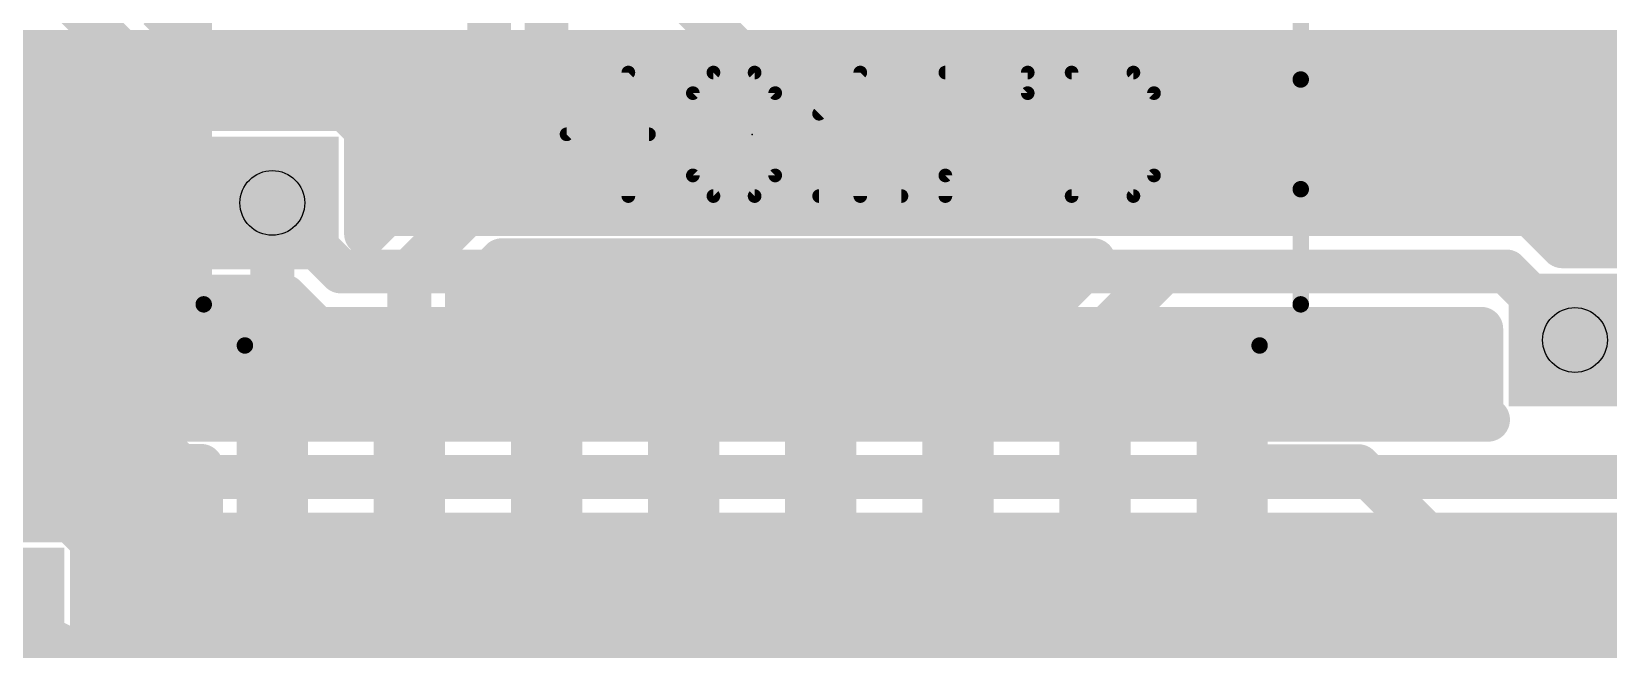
# Model space of a CAD drawing. Extents: x -4.6 to 54.3, y -4.7 to 51.3.
# Drawn here: x 19.36 to 33.97, y 16.82 to 22.54 of the extents above; entities that cross this region are included whole.
import ezdxf

# ---------------------------------------------------------------- set-up
doc = ezdxf.new("R2010")
doc.units = 0
for name, color, linetype in [('1', 22, 'CONTINUOUS'), ('16', 175, 'CONTINUOUS'), ('18', 82, 'CONTINUOUS'), ('21', 253, 'CONTINUOUS'), ('23', 7, 'CONTINUOUS'), ('27', 253, 'CONTINUOUS'), ('30', 253, 'CONTINUOUS'), ('31', 253, 'CONTINUOUS'), ('44', 253, 'CONTINUOUS')]:
    doc.layers.add(name, color=color, linetype=linetype)

# ---------------------------------------------------------------- blocks, each defined once
blk = doc.blocks.new('RECT')
blk.add_solid([(-0.5, -0.5), (0.5, -0.5), (-0.5, 0.5), (0.5, 0.5)])
blk = doc.blocks.new('SQUAREV')
blk.add_solid([(-0.5, -0.5), (0.5, -0.5), (-0.5, 0.5), (0.5, 0.5)])

msp = doc.modelspace()

# ---------------------------------------------------------------- linework, layer by layer
at = {"layer": '1', "const_width": 0.4064}
for points in [[(24.13, 24.6634), (24.13, 22.225)], [(23.5986, 23.3845), (23.5986, 22.0049)], [(19.685, 22.86), (20.32, 22.225)], [(20.8514, 22.4451), (20.5401, 22.7564)], [(25.4, 22.86), (26.035, 22.225)], [(20.8514, 21.7605), (20.8514, 22.4451)], [(17.3651, 22.3286), (19.4649, 22.3286)], [(19.4649, 22.3286), (19.7886, 22.0049)], [(20.8514, 22.352), (23.5986, 22.352)], [(20.32, 22.225), (20.32, 19.685)], [(24.13, 22.225), (24.765, 21.59)], [(26.035, 22.225), (37.465, 22.225)], [(19.7886, 22.0049), (19.7886, 19.4649)], [(23.5986, 22.0049), (24.1171, 21.4864)], [(17.0414, 21.9456), (19.7886, 21.9456)], [(20.8514, 21.9456), (23.6579, 21.9456)], [(20.9141, 21.8232), (20.8514, 21.7605)], [(22.2659, 21.8232), (20.9141, 21.8232)], [(22.4582, 21.6309), (22.2659, 21.8232)], [(22.4582, 20.6697), (22.4582, 21.6309)], [(24.765, 21.59), (38.1, 21.59)], [(17.778, 21.5392), (19.7886, 21.5392)], [(22.4582, 21.5392), (24.0643, 21.5392)], [(23.2749, 21.4864), (22.4582, 20.6697)], [(24.1171, 21.4864), (23.2749, 21.4864)], [(17.778, 21.1328), (19.7886, 21.1328)], [(22.4582, 21.1328), (22.9213, 21.1328)], [(21.59, 20.955), (21.59, 19.05)], [(23.495, 20.955), (22.86, 20.32)], [(35.56, 20.955), (23.495, 20.955)], [(17.778, 20.7264), (19.7886, 20.7264)], [(22.4582, 20.7264), (22.5149, 20.7264)], [(23.3914, 20.0999), (23.7151, 20.4236)], [(23.7151, 20.4236), (29.1971, 20.4236)], [(29.1971, 20.4236), (28.6786, 19.9051)], [(17.778, 20.32), (19.7886, 20.32)], [(22.86, 20.32), (22.86, 18.5166)], [(23.6115, 20.32), (29.0935, 20.32)], [(29.21, 19.685), (29.845, 20.32)], [(29.845, 20.32), (33.02, 20.32)], [(33.02, 20.32), (33.655, 19.685)], [(23.3914, 19.7955), (23.3914, 20.0999)], [(17.778, 19.9136), (19.7886, 19.9136)], [(23.3914, 19.9136), (26.2039, 19.9136)], [(23.6639, 19.8608), (23.495, 19.6919)], [(24.5961, 19.8608), (23.6639, 19.8608)], [(24.765, 19.6919), (24.5961, 19.8608)], [(24.9339, 19.8608), (24.765, 19.6919)], [(25.8661, 19.8608), (24.9339, 19.8608)], [(25.9914, 19.7355), (25.8661, 19.8608)], [(26.0922, 19.8552), (26.0172, 19.7802)], [(26.1842, 19.9083), (26.0922, 19.8552)], [(26.2867, 19.9358), (26.1842, 19.9083)], [(26.67, 19.9358), (26.2867, 19.9358)], [(27.0533, 19.9358), (26.67, 19.9358)], [(26.67, 19.9358), (26.67, 18.5166)], [(26.67, 18.5166), (26.67, 19.9358)], [(26.67, 19.9136), (26.67, 19.9136)], [(27.1558, 19.9083), (27.0533, 19.9358)], [(27.1361, 19.9136), (28.6871, 19.9136)], [(27.2478, 19.8552), (27.1558, 19.9083)], [(27.3228, 19.7802), (27.2478, 19.8552)], [(27.4739, 19.8608), (27.3486, 19.7355)], [(28.4061, 19.8608), (27.4739, 19.8608)], [(28.575, 19.6919), (28.4061, 19.8608)], [(28.6786, 19.9051), (28.6786, 19.7955)], [(20.32, 19.685), (20.955, 19.05)], [(23.495, 19.6919), (23.3914, 19.7955)], [(26.0172, 19.7802), (25.9914, 19.7355)], [(27.3486, 19.7355), (27.3228, 19.7802)], [(28.6786, 19.7955), (28.575, 19.6919)], [(29.21, 18.5166), (29.21, 19.685)], [(17.778, 19.5072), (19.7886, 19.5072)], [(19.7886, 19.4649), (20.4236, 18.8299)], [(26.67, 19.5072), (26.67, 19.5072)], [(17.6764, 19.1008), (20.1527, 19.1008)], [(26.67, 19.1008), (26.67, 19.1008)], [(20.955, 19.05), (21.59, 19.05)], [(21.59, 19.05), (21.59, 18.5166)], [(20.4236, 18.8299), (20.7349, 18.5186)], [(17.6764, 18.6944), (20.5591, 18.6944)], [(26.67, 18.6944), (26.67, 18.6944)], [(20.7349, 18.5186), (20.9316, 18.5186)], [(20.9316, 18.5186), (20.9316, 17.3647)], [(26.67, 17.0974), (26.67, 18.5166)], [(26.67, 18.5166), (26.67, 18.5166)], [(26.67, 18.5166), (26.67, 17.0974)], [(26.67, 18.5166), (26.67, 18.5166)], [(27.94, 18.5166), (27.94, 17.145)], [(30.48, 18.5166), (31.115, 18.5166)], [(31.115, 18.5166), (31.6484, 18.5166)], [(31.2166, 18.415), (31.115, 18.5166)], [(31.6484, 18.5166), (32.385, 17.78)], [(38.1, 18.415), (31.2166, 18.415)], [(17.6764, 18.288), (20.9316, 18.288)], [(26.67, 18.288), (26.67, 18.288)], [(19.7259, 18.0132), (18.3741, 18.0132)], [(19.9182, 17.8209), (19.7259, 18.0132)], [(19.8575, 17.8816), (20.9316, 17.8816)], [(19.9182, 17.305), (19.9182, 17.8209)], [(26.67, 17.8816), (26.67, 17.8816)], [(31.1384, 17.3647), (31.1384, 17.8836)], [(31.1384, 17.8836), (31.5299, 17.8836)], [(31.1384, 17.8816), (31.5319, 17.8816)], [(31.5299, 17.8836), (31.8536, 17.5599)], [(32.385, 17.78), (32.385, 15.45)], [(32.9164, 16.4327), (32.9164, 17.8836)], [(32.9164, 17.8836), (38.3201, 17.8836)], [(32.9164, 17.8816), (39.8325, 17.8816)], [(19.9182, 17.4752), (20.9316, 17.4752)], [(26.67, 17.4752), (26.67, 17.4752)], [(31.1384, 17.4752), (31.8536, 17.4752)], [(31.8536, 17.5599), (31.8536, 16.4327)], [(32.9164, 17.4752), (35.1387, 17.4752)], [(20.9316, 17.3647), (21.1239, 17.1724)], [(22.0561, 17.1724), (22.225, 17.3413)], [(22.225, 17.3413), (22.3939, 17.1724)], [(23.3261, 17.1724), (23.495, 17.3413)], [(23.495, 17.3413), (23.6639, 17.1724)], [(24.5961, 17.1724), (24.765, 17.3413)], [(24.765, 17.3413), (24.9339, 17.1724)], [(28.4714, 17.2377), (28.575, 17.3413)], [(28.575, 17.3413), (28.7439, 17.1724)], [(29.6761, 17.1724), (29.845, 17.3413)], [(29.845, 17.3413), (30.0139, 17.1724)], [(30.9461, 17.1724), (31.1384, 17.3647)], [(20.4454, 17.0414), (19.9182, 17.305)], [(25.8661, 17.1724), (25.9914, 17.2977)], [(25.9914, 17.2977), (26.0172, 17.253)], [(26.0172, 17.253), (26.0922, 17.178)], [(26.0922, 17.178), (26.1842, 17.1249)], [(28.4714, 16.9249), (28.4714, 17.2377)], [(20.32, 16.51), (19.05, 17.145)], [(20.3906, 17.0688), (27.1123, 17.0688)], [(27.0849, 17.0414), (20.4454, 17.0414)], [(21.1239, 17.1724), (22.0561, 17.1724)], [(22.3939, 17.1724), (23.3261, 17.1724)], [(23.6639, 17.1724), (24.5961, 17.1724)], [(24.9339, 17.1724), (25.8661, 17.1724)], [(26.1842, 17.1249), (26.2867, 17.0974)], [(26.2867, 17.0974), (26.67, 17.0974)], [(26.67, 17.0974), (27.0533, 17.0974)], [(27.0533, 17.0974), (27.1558, 17.1249)], [(27.1855, 17.142), (27.0849, 17.0414)], [(27.1558, 17.1249), (27.1855, 17.142)], [(27.94, 17.145), (27.305, 16.51)], [(28.4714, 17.0688), (31.8536, 17.0688)], [(28.7439, 17.1724), (29.6761, 17.1724)], [(30.0139, 17.1724), (30.9461, 17.1724)], [(32.9164, 17.0688), (34.7323, 17.0688)], [(27.8364, 16.2899), (28.4714, 16.9249)], [(28.2089, 16.6624), (31.8536, 16.6624)], [(32.9164, 16.6624), (34.3936, 16.6624)]]:
    msp.add_lwpolyline(points, dxfattribs=at)
at = {"layer": '1', "const_width": 0.2032}
for points in [[(20.953, 22.4451, 1), (20.7498, 22.4451)], [(19.5367, 22.4004, 1), (19.393, 22.2568)], [(19.4649, 22.227, 1), (19.4649, 22.4302)], [(20.8514, 22.4536, 1), (20.8514, 22.2504)], [(20.7796, 22.3733, 1), (20.9232, 22.517)], [(23.5986, 22.2504, 1), (23.5986, 22.4536)], [(20.4216, 22.225, 1), (20.2184, 22.225)], [(20.2482, 22.1532, 1), (20.3918, 22.2968)], [(24.2018, 22.2968, 1), (24.0582, 22.1532)], [(26.035, 22.3266, 1), (26.035, 22.1234)], [(25.9632, 22.1532, 1), (26.1068, 22.2968)], [(19.8902, 22.0049, 1), (19.687, 22.0049)], [(23.6704, 22.0767, 1), (23.5268, 21.933)], [(24.0284, 22.225, 1), (24.2316, 22.225)], [(19.7168, 21.933, 1), (19.8604, 22.0767)], [(19.7886, 21.844, 1), (19.7886, 22.0472)], [(20.8514, 22.0472, 1), (20.8514, 21.844)], [(23.497, 22.0049, 1), (23.7002, 22.0049)], [(23.6579, 21.844, 1), (23.6579, 22.0472)], [(20.7796, 21.8324, 1), (20.9232, 21.6887)], [(20.9141, 21.9248, 1), (20.9141, 21.7216)], [(20.9859, 21.7514, 1), (20.8422, 21.895)], [(22.3378, 21.895, 1), (22.1941, 21.7514)], [(22.2659, 21.7216, 1), (22.2659, 21.9248)], [(20.7498, 21.7605, 1), (20.953, 21.7605)], [(22.5598, 21.6309, 1), (22.3566, 21.6309)], [(22.3864, 21.5591, 1), (22.53, 21.7028)], [(24.765, 21.6916, 1), (24.765, 21.4884)], [(24.6932, 21.5182, 1), (24.8368, 21.6618)], [(19.7886, 21.4376, 1), (19.7886, 21.6408)], [(22.4582, 21.6408, 1), (22.4582, 21.4376)], [(23.2749, 21.588, 1), (23.2749, 21.3848)], [(23.3467, 21.4146, 1), (23.203, 21.5582)], [(24.0452, 21.4146, 1), (24.1889, 21.5582)], [(24.0643, 21.4376, 1), (24.0643, 21.6408)], [(24.1171, 21.3848, 1), (24.1171, 21.588)], [(19.7886, 21.0312, 1), (19.7886, 21.2344)], [(22.4582, 21.2344, 1), (22.4582, 21.0312)], [(22.9213, 21.0312, 1), (22.9213, 21.2344)], [(21.6916, 20.955, 1), (21.4884, 20.955)], [(23.495, 21.0566, 1), (23.495, 20.8534)], [(23.5668, 20.8832, 1), (23.4232, 21.0268)], [(19.7886, 20.6248, 1), (19.7886, 20.828)], [(22.4582, 20.828, 1), (22.4582, 20.6248)], [(22.5149, 20.6248, 1), (22.5149, 20.828)], [(22.3566, 20.6697, 1), (22.5598, 20.6697)], [(22.3864, 20.7415, 1), (22.53, 20.5979)], [(23.7151, 20.5252, 1), (23.7151, 20.322)], [(23.787, 20.3518, 1), (23.6433, 20.4954)], [(29.2689, 20.3518, 1), (29.1252, 20.4954)], [(29.1971, 20.322, 1), (29.1971, 20.5252)], [(19.7886, 20.2184, 1), (19.7886, 20.4216)], [(22.9616, 20.32, 1), (22.7584, 20.32)], [(22.7882, 20.3918, 1), (22.9318, 20.2482)], [(23.6115, 20.4216, 1), (23.6115, 20.2184)], [(29.0935, 20.2184, 1), (29.0935, 20.4216)], [(29.845, 20.4216, 1), (29.845, 20.2184)], [(29.9168, 20.2482, 1), (29.7732, 20.3918)], [(33.0918, 20.3918, 1), (32.9482, 20.2482)], [(33.02, 20.2184, 1), (33.02, 20.4216)], [(23.493, 20.0999, 1), (23.2898, 20.0999)], [(23.3196, 20.1717, 1), (23.4632, 20.028)], [(19.7886, 19.812, 1), (19.7886, 20.0152)], [(23.3914, 20.0152, 1), (23.3914, 19.812)], [(23.6639, 19.9624, 1), (23.6639, 19.7592)], [(23.7357, 19.789, 1), (23.592, 19.9326)], [(24.668, 19.9326, 1), (24.5243, 19.789)], [(24.5961, 19.7592, 1), (24.5961, 19.9624)], [(24.9339, 19.9624, 1), (24.9339, 19.7592)], [(25.0057, 19.789, 1), (24.862, 19.9326)], [(25.938, 19.9326, 1), (25.7943, 19.789)], [(25.8661, 19.7592, 1), (25.8661, 19.9624)], [(26.0414, 19.9432, 1), (26.143, 19.7672)], [(26.1641, 19.7834, 1), (26.0204, 19.9271)], [(26.1579, 20.0065, 1), (26.2105, 19.8102)], [(26.235, 19.8203, 1), (26.1334, 19.9963)], [(26.2867, 20.0374, 1), (26.2867, 19.8342)], [(26.2039, 19.812, 1), (26.2039, 20.0152)], [(26.313, 19.8377, 1), (26.2604, 20.0339)], [(26.67, 20.0374, 1), (26.67, 19.8342)], [(26.7716, 19.9358, 1), (26.5684, 19.9358)], [(26.7716, 19.9358, 1), (26.5684, 19.9358)], [(26.67, 20.0152, 1), (26.67, 19.812)], [(26.67, 19.8342, 1), (26.67, 20.0374)], [(26.67, 19.812, 1), (26.67, 20.0152)], [(27.0796, 20.0339, 1), (27.027, 19.8377)], [(27.1361, 20.0152, 1), (27.1361, 19.812)], [(27.0533, 19.8342, 1), (27.0533, 20.0374)], [(27.2066, 19.9963, 1), (27.105, 19.8203)], [(27.1295, 19.8102, 1), (27.1821, 20.0065)], [(27.3196, 19.9271, 1), (27.1759, 19.7834)], [(27.197, 19.7672, 1), (27.2986, 19.9432)], [(27.4739, 19.9624, 1), (27.4739, 19.7592)], [(27.5457, 19.789, 1), (27.402, 19.9326)], [(28.478, 19.9326, 1), (28.3343, 19.789)], [(28.4061, 19.7592, 1), (28.4061, 19.9624)], [(28.7802, 19.9051, 1), (28.577, 19.9051)], [(28.6068, 19.977, 1), (28.7504, 19.8333)], [(28.6871, 19.812, 1), (28.6871, 20.0152)], [(20.3918, 19.7568, 1), (20.2482, 19.6132)], [(23.4632, 19.8674, 1), (23.3196, 19.7237)], [(23.2898, 19.7955, 1), (23.493, 19.7955)], [(23.4232, 19.7638, 1), (23.5668, 19.6201)], [(23.4232, 19.6201, 1), (23.5668, 19.7638)], [(24.6932, 19.7638, 1), (24.8368, 19.6201)], [(24.6932, 19.6201, 1), (24.8368, 19.7638)], [(25.9034, 19.7863, 1), (26.0794, 19.6847)], [(25.9453, 19.852, 1), (26.089, 19.7083)], [(25.9196, 19.6637, 1), (26.0632, 19.8074)], [(26.1051, 19.7294, 1), (25.9292, 19.831)], [(27.4108, 19.831, 1), (27.2348, 19.7294)], [(27.2768, 19.8074, 1), (27.4204, 19.6637)], [(27.251, 19.7083, 1), (27.3947, 19.852)], [(27.2606, 19.6847, 1), (27.4366, 19.7863)], [(28.5032, 19.7638, 1), (28.6468, 19.6201)], [(28.5032, 19.6201, 1), (28.6468, 19.7638)], [(28.577, 19.7955, 1), (28.7802, 19.7955)], [(28.7504, 19.7237, 1), (28.6068, 19.8674)], [(29.3116, 19.685, 1), (29.1084, 19.685)], [(20.2184, 19.685, 1), (20.4216, 19.685)], [(29.1382, 19.7568, 1), (29.2818, 19.6132)], [(33.5832, 19.6132, 1), (33.7268, 19.7568)], [(19.8604, 19.5367, 1), (19.7168, 19.393)], [(19.7886, 19.4056, 1), (19.7886, 19.6088)], [(26.67, 19.6088, 1), (26.67, 19.4056)], [(26.67, 19.4056, 1), (26.67, 19.6088)], [(19.687, 19.4649, 1), (19.8902, 19.4649)], [(20.1527, 18.9992, 1), (20.1527, 19.2024)], [(26.67, 19.2024, 1), (26.67, 18.9992)], [(26.67, 18.9992, 1), (26.67, 19.2024)], [(20.955, 19.1516, 1), (20.955, 18.9484)], [(20.8832, 18.9782, 1), (21.0268, 19.1218)], [(21.6916, 19.05, 1), (21.4884, 19.05)], [(21.4884, 19.05, 1), (21.6916, 19.05)], [(21.59, 18.9484, 1), (21.59, 19.1516)], [(20.4954, 18.9017, 1), (20.3518, 18.758)], [(20.3518, 18.758, 1), (20.4954, 18.9017)], [(20.5591, 18.5928, 1), (20.5591, 18.796)], [(26.67, 18.796, 1), (26.67, 18.5928)], [(26.67, 18.5928, 1), (26.67, 18.796)], [(20.7349, 18.6202, 1), (20.7349, 18.417)], [(21.0332, 18.5186, 1), (20.83, 18.5186)], [(20.9316, 18.417, 1), (20.9316, 18.6202)], [(26.7716, 18.5166, 1), (26.5684, 18.5166)], [(26.67, 18.6182, 1), (26.67, 18.415)], [(26.7716, 18.5166, 1), (26.5684, 18.5166)], [(26.67, 18.6182, 1), (26.67, 18.415)], [(26.67, 18.415, 1), (26.67, 18.6182)], [(26.67, 18.415, 1), (26.67, 18.6182)], [(28.0416, 18.5166, 1), (27.8384, 18.5166)], [(30.48, 18.6182, 1), (30.48, 18.415)], [(31.115, 18.6182, 1), (31.115, 18.415)], [(31.1868, 18.5884, 1), (31.0432, 18.4448)], [(31.115, 18.415, 1), (31.115, 18.6182)], [(31.7202, 18.5884, 1), (31.5766, 18.4448)], [(31.6484, 18.415, 1), (31.6484, 18.6182)], [(20.663, 18.4468, 1), (20.8067, 18.5904)], [(21.4884, 18.5166, 1), (21.6916, 18.5166)], [(22.7584, 18.5166, 1), (22.9616, 18.5166)], [(26.5684, 18.5166, 1), (26.7716, 18.5166)], [(26.5684, 18.5166, 1), (26.7716, 18.5166)], [(29.1084, 18.5166, 1), (29.3116, 18.5166)], [(31.2166, 18.5166, 1), (31.2166, 18.3134)], [(31.1448, 18.3432, 1), (31.2884, 18.4868)], [(20.9316, 18.1864, 1), (20.9316, 18.3896)], [(26.67, 18.3896, 1), (26.67, 18.1864)], [(26.67, 18.1864, 1), (26.67, 18.3896)], [(19.7978, 18.085, 1), (19.6541, 17.9414)], [(19.7259, 17.9116, 1), (19.7259, 18.1148)], [(19.8575, 17.9832, 1), (19.8575, 17.78)], [(20.0198, 17.8209, 1), (19.8166, 17.8209)], [(19.8464, 17.7491, 1), (19.99, 17.8928)], [(20.9316, 17.78, 1), (20.9316, 17.9832)], [(26.67, 17.9832, 1), (26.67, 17.78)], [(26.67, 17.78, 1), (26.67, 17.9832)], [(31.24, 17.8836, 1), (31.0368, 17.8836)], [(31.1384, 17.9852, 1), (31.1384, 17.782)], [(31.1384, 17.9832, 1), (31.1384, 17.78)], [(31.6017, 17.9554, 1), (31.458, 17.8118)], [(31.5299, 17.782, 1), (31.5299, 17.9852)], [(31.5319, 17.78, 1), (31.5319, 17.9832)], [(32.4866, 17.78, 1), (32.2834, 17.78)], [(33.018, 17.8836, 1), (32.8148, 17.8836)], [(32.9164, 17.9852, 1), (32.9164, 17.782)], [(32.9164, 17.9832, 1), (32.9164, 17.78)], [(32.3132, 17.7082, 1), (32.4568, 17.8518)], [(19.9182, 17.5768, 1), (19.9182, 17.3736)], [(20.9316, 17.3736, 1), (20.9316, 17.5768)], [(26.67, 17.5768, 1), (26.67, 17.3736)], [(26.67, 17.3736, 1), (26.67, 17.5768)], [(31.1384, 17.5768, 1), (31.1384, 17.3736)], [(31.9552, 17.5599, 1), (31.752, 17.5599)], [(31.7818, 17.488, 1), (31.9254, 17.6317)], [(31.8536, 17.3736, 1), (31.8536, 17.5768)], [(32.9164, 17.5768, 1), (32.9164, 17.3736)], [(21.0034, 17.4365, 1), (20.8598, 17.2928)], [(22.2968, 17.4131, 1), (22.1532, 17.2694)], [(22.2968, 17.2694, 1), (22.1532, 17.4131)], [(23.5668, 17.4131, 1), (23.4232, 17.2694)], [(23.5668, 17.2694, 1), (23.4232, 17.4131)], [(24.8368, 17.4131, 1), (24.6932, 17.2694)], [(24.8368, 17.2694, 1), (24.6932, 17.4131)], [(28.6468, 17.4131, 1), (28.5032, 17.2694)], [(28.6468, 17.2694, 1), (28.5032, 17.4131)], [(29.9168, 17.4131, 1), (29.7732, 17.2694)], [(29.9168, 17.2694, 1), (29.7732, 17.4131)], [(31.2102, 17.2928, 1), (31.0666, 17.4365)], [(19.9636, 17.3959, 1), (19.8728, 17.2141)], [(19.8166, 17.305, 1), (20.0198, 17.305)], [(20.83, 17.3647, 1), (21.0332, 17.3647)], [(26.0794, 17.3485, 1), (25.9034, 17.2469)], [(26.089, 17.3249, 1), (25.9453, 17.1812)], [(26.0632, 17.2258, 1), (25.9196, 17.3695)], [(25.9292, 17.2022, 1), (26.1051, 17.3038)], [(26.143, 17.2659, 1), (26.0414, 17.09)], [(28.573, 17.2377, 1), (28.3698, 17.2377)], [(28.3996, 17.3095, 1), (28.5432, 17.1658)], [(31.0368, 17.3647, 1), (31.24, 17.3647)], [(20.3906, 17.1704, 1), (20.3906, 16.9672)], [(20.4454, 17.143, 1), (20.4454, 16.9398)], [(20.4, 16.9505, 1), (20.4909, 17.1323)], [(21.1239, 17.274, 1), (21.1239, 17.0708)], [(21.052, 17.1006, 1), (21.1957, 17.2442)], [(21.9843, 17.2442, 1), (22.128, 17.1006)], [(22.0561, 17.0708, 1), (22.0561, 17.274)], [(22.3939, 17.274, 1), (22.3939, 17.0708)], [(22.322, 17.1006, 1), (22.4657, 17.2442)], [(23.2543, 17.2442, 1), (23.398, 17.1006)], [(23.3261, 17.0708, 1), (23.3261, 17.274)], [(23.6639, 17.274, 1), (23.6639, 17.0708)], [(23.592, 17.1006, 1), (23.7357, 17.2442)], [(24.5243, 17.2442, 1), (24.668, 17.1006)], [(24.5961, 17.0708, 1), (24.5961, 17.274)], [(24.9339, 17.274, 1), (24.9339, 17.0708)], [(24.862, 17.1006, 1), (25.0057, 17.2442)], [(25.7943, 17.2442, 1), (25.938, 17.1006)], [(25.8661, 17.0708, 1), (25.8661, 17.274)], [(26.0204, 17.1061, 1), (26.1641, 17.2498)], [(26.2105, 17.223, 1), (26.1579, 17.0267)], [(26.1334, 17.0369, 1), (26.235, 17.2129)], [(26.2867, 17.199, 1), (26.2867, 16.9958)], [(26.2604, 16.9993, 1), (26.313, 17.1955)], [(26.67, 17.199, 1), (26.67, 16.9958)], [(26.67, 16.9958, 1), (26.67, 17.199)], [(27.027, 17.1955, 1), (27.0796, 16.9993)], [(27.0533, 16.9958, 1), (27.0533, 17.199)], [(27.105, 17.2129, 1), (27.2066, 17.0369)], [(27.0849, 16.9398, 1), (27.0849, 17.143)], [(27.1123, 16.9672, 1), (27.1123, 17.1704)], [(27.2573, 17.0702, 1), (27.1137, 17.2139)], [(27.1821, 17.0267, 1), (27.1295, 17.223)], [(27.2363, 17.054, 1), (27.1347, 17.23)], [(27.8384, 17.145, 1), (28.0416, 17.145)], [(28.0118, 17.0732, 1), (27.8682, 17.2168)], [(28.4714, 17.1704, 1), (28.4714, 16.9672)], [(28.7439, 17.274, 1), (28.7439, 17.0708)], [(28.672, 17.1006, 1), (28.8157, 17.2442)], [(29.6043, 17.2442, 1), (29.748, 17.1006)], [(29.6761, 17.0708, 1), (29.6761, 17.274)], [(30.0139, 17.274, 1), (30.0139, 17.0708)], [(29.942, 17.1006, 1), (30.0857, 17.2442)], [(30.8743, 17.2442, 1), (31.018, 17.1006)], [(30.9461, 17.0708, 1), (30.9461, 17.274)], [(31.8536, 16.9672, 1), (31.8536, 17.1704)], [(32.9164, 17.1704, 1), (32.9164, 16.9672)], [(26.5684, 17.0974, 1), (26.7716, 17.0974)], [(26.5684, 17.0974, 1), (26.7716, 17.0974)], [(27.013, 17.1132, 1), (27.1567, 16.9696)], [(28.5432, 16.853, 1), (28.3996, 16.9967)], [(28.3698, 16.9249, 1), (28.573, 16.9249)], [(28.2089, 16.764, 1), (28.2089, 16.5608)], [(31.8536, 16.5608, 1), (31.8536, 16.764)], [(32.9164, 16.764, 1), (32.9164, 16.5608)]]:
    msp.add_lwpolyline(points, format="xyb", dxfattribs=at)
at = {"layer": '16', "const_width": 0.4064}
for points in [[(6.8814, 22.352), (36.2986, 22.352)], [(6.8814, 21.9456), (36.2986, 21.9456)], [(20.9141, 21.8232), (20.7218, 21.6309)], [(22.2659, 21.8232), (20.9141, 21.8232)], [(22.4582, 21.6309), (22.2659, 21.8232)], [(20.7218, 21.6309), (20.7218, 20.2791)], [(22.4582, 20.8514), (22.4582, 21.6309)], [(6.8814, 21.5392), (20.7218, 21.5392)], [(22.4582, 21.5392), (36.2986, 21.5392)], [(6.8814, 21.1328), (20.7218, 21.1328)], [(22.4582, 21.1328), (36.2986, 21.1328)], [(22.225, 20.32), (21.59, 20.955)], [(33.2401, 20.8514), (22.4582, 20.8514)], [(33.5383, 20.5532), (33.2401, 20.8514)], [(6.8814, 20.7264), (20.7218, 20.7264)], [(33.3651, 20.7264), (36.2986, 20.7264)], [(34.3309, 20.5532), (33.5383, 20.5532)], [(6.8814, 20.32), (20.7218, 20.32)], [(20.7218, 20.2791), (20.9141, 20.0868)], [(33.02, 20.32), (22.225, 20.32)], [(33.655, 19.685), (33.02, 20.32)], [(20.9141, 20.0868), (21.7067, 20.0868)], [(21.7067, 20.0868), (22.0049, 19.7886)], [(6.8814, 19.9136), (21.8799, 19.9136)], [(22.0049, 19.7886), (32.7868, 19.7886)], [(32.7868, 19.7886), (32.7868, 19.0091)], [(6.8814, 19.5072), (32.7868, 19.5072)], [(6.8814, 19.1008), (32.7868, 19.1008)], [(32.8495, 18.9464), (13.7499, 18.9464)], [(32.7868, 19.0091), (32.8495, 18.9464)], [(13.97, 18.415), (37.465, 18.415)], [(19.9182, 17.8209), (19.8555, 17.8836)], [(19.8555, 17.8836), (37.6851, 17.8836)], [(19.8575, 17.8816), (39.8325, 17.8816)], [(19.9182, 16.4691), (19.9182, 17.8209)], [(19.9182, 17.4752), (39.7718, 17.4752)], [(19.9182, 17.0688), (39.7718, 17.0688)], [(19.9182, 16.6624), (39.7718, 16.6624)]]:
    msp.add_lwpolyline(points, dxfattribs=at)
at = {"layer": '16', "const_width": 0.2032}
for points in [[(20.9141, 21.9248, 1), (20.9141, 21.7216)], [(20.9859, 21.7514, 1), (20.8422, 21.895)], [(22.3378, 21.895, 1), (22.1941, 21.7514)], [(22.2659, 21.7216, 1), (22.2659, 21.9248)], [(20.8234, 21.6309, 1), (20.6202, 21.6309)], [(20.65, 21.7028, 1), (20.7936, 21.5591)], [(22.5598, 21.6309, 1), (22.3566, 21.6309)], [(22.3864, 21.5591, 1), (22.53, 21.7028)], [(20.7218, 21.4376, 1), (20.7218, 21.6408)], [(22.4582, 21.6408, 1), (22.4582, 21.4376)], [(20.7218, 21.0312, 1), (20.7218, 21.2344)], [(22.4582, 21.2344, 1), (22.4582, 21.0312)], [(21.6618, 21.0268, 1), (21.5182, 20.8832)], [(22.4582, 20.953, 1), (22.4582, 20.7498)], [(33.312, 20.9232, 1), (33.1683, 20.7796)], [(33.2401, 20.7498, 1), (33.2401, 20.953)], [(20.7218, 20.6248, 1), (20.7218, 20.828)], [(22.3566, 20.8514, 1), (22.5598, 20.8514)], [(33.3651, 20.828, 1), (33.3651, 20.6248)], [(33.5383, 20.6548, 1), (33.5383, 20.4516)], [(33.4665, 20.4814, 1), (33.6102, 20.625)], [(20.7936, 20.3509, 1), (20.65, 20.2072)], [(20.7218, 20.2184, 1), (20.7218, 20.4216)], [(22.225, 20.4216, 1), (22.225, 20.2184)], [(22.1532, 20.2482, 1), (22.2968, 20.3918)], [(33.0918, 20.3918, 1), (32.9482, 20.2482)], [(33.02, 20.2184, 1), (33.02, 20.4216)], [(20.6202, 20.2791, 1), (20.8234, 20.2791)], [(20.9141, 20.1884, 1), (20.9141, 19.9852)], [(20.8422, 20.015, 1), (20.9859, 20.1586)], [(21.7785, 20.1586, 1), (21.6348, 20.015)], [(21.7067, 19.9852, 1), (21.7067, 20.1884)], [(21.8799, 19.812, 1), (21.8799, 20.0152)], [(22.0049, 19.8902, 1), (22.0049, 19.687)], [(21.933, 19.7168, 1), (22.0767, 19.8604)], [(32.8884, 19.7886, 1), (32.6852, 19.7886)], [(32.7868, 19.687, 1), (32.7868, 19.8902)], [(33.5832, 19.6132, 1), (33.7268, 19.7568)], [(32.7868, 19.4056, 1), (32.7868, 19.6088)], [(32.7868, 18.9992, 1), (32.7868, 19.2024)], [(32.8586, 19.0809, 1), (32.715, 18.9372)], [(32.8495, 18.8448, 1), (32.8495, 19.048)], [(32.6852, 19.0091, 1), (32.8884, 19.0091)], [(32.7776, 18.8746, 1), (32.9213, 19.0182)], [(19.8555, 17.9852, 1), (19.8555, 17.782)], [(19.9274, 17.9554, 1), (19.7837, 17.8118)], [(19.8575, 17.9832, 1), (19.8575, 17.78)], [(20.0198, 17.8209, 1), (19.8166, 17.8209)], [(19.8464, 17.7491, 1), (19.99, 17.8928)], [(19.9182, 17.5768, 1), (19.9182, 17.3736)], [(19.9182, 17.1704, 1), (19.9182, 16.9672)], [(19.9182, 16.764, 1), (19.9182, 16.5608)]]:
    msp.add_lwpolyline(points, format="xyb", dxfattribs=at)
at = {"layer": '21', "const_width": 0.1524}
for points in [[(20.955, 23.1648), (20.955, 20.0152)], [(31.115, 22.098), (31.115, 23.1648)], [(31.115, 21.082), (31.115, 22.098)], [(31.115, 20.0152), (31.115, 21.082)], [(21.336, 19.6342), (30.734, 19.6342)]]:
    msp.add_lwpolyline(points, dxfattribs=at)
at = {"layer": '21'}
for points, const_width in [([(31.115, 22.098, 1), (31.115, 21.082)], 0.1524), ([(31.1531, 22.098, 1), (31.0769, 22.098)], 0.0762), ([(31.0769, 22.098, 1), (31.1531, 22.098)], 0.0762), ([(31.115, 22.0599, 1), (31.115, 22.1361)], 0.0762), ([(31.1531, 21.082, 1), (31.0769, 21.082)], 0.0762), ([(31.0769, 21.082, 1), (31.1531, 21.082)], 0.0762), ([(31.115, 21.0439, 1), (31.115, 21.1201)], 0.0762), ([(20.955, 20.0152, 0.4142), (21.336, 19.6342)], 0.1524), ([(20.9931, 20.0152, 1), (20.9169, 20.0152)], 0.0762), ([(20.9169, 20.0152, 1), (20.9931, 20.0152)], 0.0762), ([(30.734, 19.6342, 0.4142), (31.115, 20.0152)], 0.1524), ([(31.1531, 20.0152, 1), (31.0769, 20.0152)], 0.0762), ([(31.0769, 20.0152, 1), (31.1531, 20.0152)], 0.0762), ([(21.336, 19.6723, 1), (21.336, 19.5961)], 0.0762), ([(21.336, 19.5961, 1), (21.336, 19.6723)], 0.0762), ([(30.734, 19.6723, 1), (30.734, 19.5961)], 0.0762), ([(30.734, 19.5961, 1), (30.734, 19.6723)], 0.0762)]:
    msp.add_lwpolyline(points, format="xyb", dxfattribs=dict(at, const_width=const_width))
at = {"layer": '23'}
msp.add_point((26.035, 21.59), dxfattribs=at)
at = {"layer": '27', "const_width": 0.127}
for points in [[(24.8875, 22.1625), (24.3155, 21.5905)], [(24.8875, 21.0185), (24.8875, 22.1625)], [(25.4849, 21.9718), (25.6756, 22.1625)], [(25.6756, 22.1625), (26.0569, 22.1625)], [(26.0569, 22.1625), (26.2476, 21.9718)], [(26.6543, 21.7812), (27.0356, 22.1625)], [(27.0356, 22.1625), (27.0356, 21.0185)], [(27.8237, 22.1625), (28.5863, 22.1625)], [(28.5863, 22.1625), (28.5863, 21.9718)], [(28.9931, 22.1625), (28.9931, 21.0185)], [(29.5651, 22.1625), (28.9931, 22.1625)], [(29.7557, 21.9718), (29.5651, 22.1625)], [(25.4849, 21.2092), (25.4849, 21.9718)], [(25.4849, 21.2092), (26.2476, 21.9718)], [(26.2476, 21.9718), (26.2476, 21.2092)], [(28.5863, 21.9718), (27.8237, 21.2092)], [(29.7557, 21.2092), (29.7557, 21.9718)], [(24.3155, 21.5905), (25.0782, 21.5905)], [(25.6756, 21.0185), (25.4849, 21.2092)], [(26.2476, 21.2092), (26.0569, 21.0185)], [(27.8237, 21.2092), (27.8237, 21.0185)], [(29.5651, 21.0185), (29.7557, 21.2092)], [(26.0569, 21.0185), (25.6756, 21.0185)], [(26.6543, 21.0185), (27.4169, 21.0185)], [(28.9931, 21.0185), (29.5651, 21.0185)]]:
    msp.add_lwpolyline(points, dxfattribs=at)
at = {"layer": '27', "const_width": 0.0635}
for points in [[(24.9192, 22.1625, 1), (24.8557, 22.1625)], [(24.9099, 22.14, 1), (24.865, 22.1849)], [(25.6756, 22.1942, 1), (25.6756, 22.1307)], [(25.698, 22.14, 1), (25.6531, 22.1849)], [(26.0793, 22.1849, 1), (26.0344, 22.14)], [(26.0569, 22.1307, 1), (26.0569, 22.1942)], [(27.0674, 22.1625, 1), (27.0039, 22.1625)], [(27.0581, 22.14, 1), (27.0132, 22.1849)], [(27.8237, 22.1942, 1), (27.8237, 22.1307)], [(28.6181, 22.1625, 1), (28.5546, 22.1625)], [(28.5863, 22.1307, 1), (28.5863, 22.1942)], [(29.0248, 22.1625, 1), (28.9613, 22.1625)], [(28.9931, 22.1942, 1), (28.9931, 22.1307)], [(29.5875, 22.1849, 1), (29.5426, 22.14)], [(29.5651, 22.1307, 1), (29.5651, 22.1942)], [(25.4624, 21.9943, 1), (25.5074, 21.9494)], [(25.5166, 21.9718, 1), (25.4532, 21.9718)], [(26.2793, 21.9718, 1), (26.2158, 21.9718)], [(26.27, 21.9494, 1), (26.2251, 21.9943)], [(26.2251, 21.9494, 1), (26.27, 21.9943)], [(28.5546, 21.9718, 1), (28.6181, 21.9718)], [(28.6088, 21.9494, 1), (28.5639, 21.9943)], [(29.7875, 21.9718, 1), (29.724, 21.9718)], [(29.7333, 21.9494, 1), (29.7782, 21.9943)], [(26.6318, 21.8036, 1), (26.6767, 21.7587)], [(24.3155, 21.6222, 1), (24.3155, 21.5587)], [(24.2931, 21.6129, 1), (24.338, 21.568)], [(25.0782, 21.5587, 1), (25.0782, 21.6222)], [(25.5074, 21.2316, 1), (25.4624, 21.1867)], [(25.4624, 21.2316, 1), (25.5074, 21.1867)], [(25.4532, 21.2092, 1), (25.5166, 21.2092)], [(26.2158, 21.2092, 1), (26.2793, 21.2092)], [(26.27, 21.1867, 1), (26.2251, 21.2316)], [(27.8554, 21.2092, 1), (27.7919, 21.2092)], [(27.8012, 21.2316, 1), (27.8461, 21.1867)], [(29.724, 21.2092, 1), (29.7875, 21.2092)], [(29.7782, 21.1867, 1), (29.7333, 21.2316)], [(24.8557, 21.0185, 1), (24.9192, 21.0185)], [(25.6756, 21.0502, 1), (25.6756, 20.9868)], [(25.6531, 20.996, 1), (25.698, 21.041)], [(26.0344, 21.041, 1), (26.0793, 20.996)], [(26.0569, 20.9868, 1), (26.0569, 21.0502)], [(26.6543, 21.0502, 1), (26.6543, 20.9868)], [(27.0039, 21.0185, 1), (27.0674, 21.0185)], [(27.4169, 20.9868, 1), (27.4169, 21.0502)], [(27.7919, 21.0185, 1), (27.8554, 21.0185)], [(28.9931, 21.0502, 1), (28.9931, 20.9868)], [(28.9613, 21.0185, 1), (29.0248, 21.0185)], [(29.5426, 21.041, 1), (29.5875, 20.996)], [(29.5651, 20.9868, 1), (29.5651, 21.0502)]]:
    msp.add_lwpolyline(points, format="xyb", dxfattribs=at)
at = {"layer": '44'}
for centre in [(21.59, 20.955), (33.655, 19.685)]:
    msp.add_circle(centre, 0.3, dxfattribs=at)

# ---------------------------------------------------------------- block references
at = {"layer": '1', "xscale": 0.6604, "yscale": 2.032, "rotation": 180}
for p in [(21.59, 18.5166), (22.86, 18.5166), (24.13, 18.5166), (25.4, 18.5166), (26.67, 18.5166), (27.94, 18.5166), (29.21, 18.5166), (30.48, 18.5166)]:
    msp.add_blockref('RECT', p, dxfattribs=at)
at = {"layer": '18', "xscale": 1.08, "yscale": 1.08}
for p in [(19.05, 20.955), (19.05, 20.955), (21.59, 20.955), (21.59, 20.955), (33.655, 19.685), (33.655, 19.685), (19.05, 17.145), (19.05, 17.145)]:
    msp.add_blockref('SQUAREV', p, dxfattribs=at)
at = {"layer": '30', "xscale": 1.23, "yscale": 1.23}
for p in [(19.05, 20.955), (21.59, 20.955), (33.655, 19.685), (19.05, 17.145)]:
    msp.add_blockref('SQUAREV', p, dxfattribs=at)
at = {"layer": '31', "xscale": 0.6604, "yscale": 2.032, "rotation": 180}
for p in [(21.59, 18.5166), (22.86, 18.5166), (24.13, 18.5166), (25.4, 18.5166), (26.67, 18.5166), (27.94, 18.5166), (29.21, 18.5166), (30.48, 18.5166)]:
    msp.add_blockref('RECT', p, dxfattribs=at)

doc.saveas('drawing.dxf')
